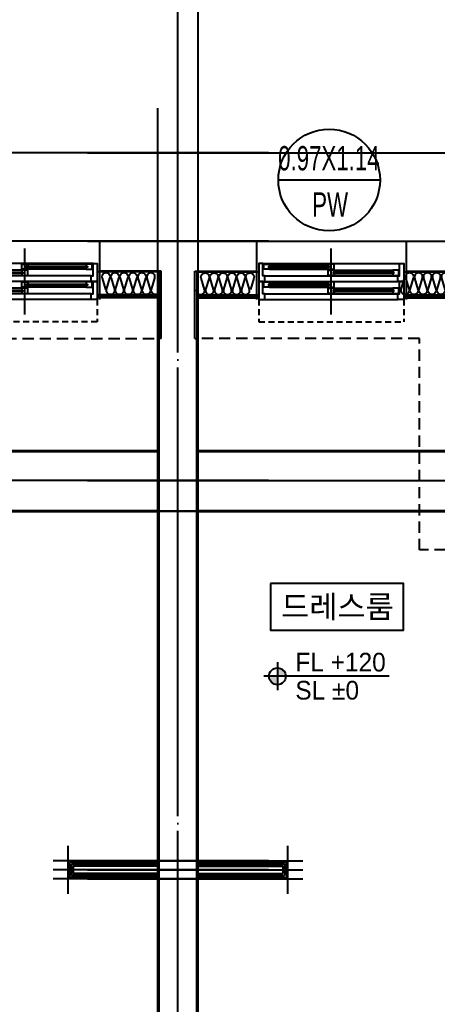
# Model space of a CAD drawing. Header units: millimetres. Extents: x -24416 to 92204, y -190080 to 23760.
# Drawn here: x 54175 to 56968, y -147672 to -141087 of the extents above; entities that cross this region are included whole.
import ezdxf
from ezdxf.enums import TextEntityAlignment as Align
from ezdxf.xclip import XClip

# ---------------------------------------------------------------- set-up
doc = ezdxf.new("R2010")
doc.units = ezdxf.units.MM
doc.header["$LTSCALE"] = 50
doc.header["$XCLIPFRAME"] = 0
for name, pattern in [('AUDIT_D_220706163347-0', [0]), ('CEN', [62, 60, -1, 0, -1]), ('H', [1.3, 0.8, -0.5]), ('HID', [2.3, 1.5, -0.8]), ('HIDDEN', [9.525, 6.35, -3.175])]:
    doc.linetypes.add(name, pattern=pattern)
for name, color, linetype in [('A-레벨', 7, 'AUDIT_D_220706163347-0'), ('A-창호부호', 4, 'Continuous'), ('CEN_CON', 1, 'CEN'), ('CEN_WALL', 12, 'CEN'), ('CONC', 2, 'Continuous'), ('dan1', 7, 'HID'), ('ELE3_CON', 7, 'Continuous'), ('INS', 8, 'Continuous'), ('WAL_DRY', 7, 'Continuous'), ('WIN', 4, 'Continuous'), ('실명', 3, 'AUDIT_D_220706163347-0'), ('실명박스', 7, 'AUDIT_D_220706163347-0'), ('커튼박스', 6, 'Continuous'), ('확장', 8, 'HIDDEN')]:
    doc.layers.add(name, color=color, linetype=linetype)
for name, color, linetype, plot in [('AA-XXXX-MC', 153, 'AUDIT_D_220706163347-0', False), ('Defpoint', 135, 'Continuous', False), ('MC', 135, 'Continuous', False)]:
    doc.layers.add(name, color=color, linetype=linetype, plot=plot)
doc.styles.add('HAUD01', font='Dotum.ttf')

# ---------------------------------------------------------------- blocks, each defined once
blk = doc.blocks.new('WIN_이중창_1000')
at = {"layer": 'Defpoint'}
for p, q in [((-15, 240), (-15, 0)), ((985, 240), (985, 0))]:
    blk.add_line(p, q, dxfattribs=at)
at = {"layer": 'WIN'}
blk.add_line((485, -100), (485, 340), dxfattribs=at)
at = {"layer": 'WIN', "color": 8}
for p, q in [((942, 240), (28, 240)), ((897, 237), (505, 237)), ((897, 202), (505, 202)), ((930, 158), (40, 158)), ((465, 196), (73, 196)), ((465, 161), (73, 161)), ((930, 120), (40, 120)), ((465, 76), (73, 76)), ((897, 117), (505, 117)), ((897, 82), (505, 82)), ((930, 38), (40, 38)), ((930, 0), (40, 0)), ((465, 41), (73, 41))]:
    blk.add_line(p, q, dxfattribs=at)
at = {"layer": 'WIN'}
for points in [[(40, 158), (28, 158), (28, 240), (0, 240), (0, 120), (40, 120), (40, 158)], [(505, 216.5), (505, 202), (465, 202), (465, 237), (505, 237), (505, 222.5)], [(904, 222.5), (904, 216.5), (498, 216.5), (498, 222.5), (904, 222.5)], [(897, 216.5), (897, 202), (937, 202), (937, 237), (897, 237), (897, 222.5)], [(930, 158), (942, 158), (942, 240), (970, 240), (970, 120), (930, 120), (930, 158)], [(73, 175.5), (73, 161), (33, 161), (33, 196), (73, 196), (73, 181.5)], [(472, 181.5), (472, 175.5), (66, 175.5), (66, 181.5), (472, 181.5)], [(465, 175.5), (465, 161), (505, 161), (505, 196), (465, 196), (465, 181.5)], [(40, 38), (28, 38), (28, 120), (0, 120), (0, 0), (40, 0), (40, 38)], [(73, 55.5), (73, 41), (33, 41), (33, 76), (73, 76), (73, 61.5)], [(505, 96.5), (505, 82), (465, 82), (465, 117), (505, 117), (505, 102.5)], [(465, 55.5), (465, 41), (505, 41), (505, 76), (465, 76), (465, 61.5)], [(904, 102.5), (904, 96.5), (498, 96.5), (498, 102.5), (904, 102.5)], [(897, 96.5), (897, 82), (937, 82), (937, 117), (897, 117), (897, 102.5)], [(930, 38), (942, 38), (942, 120), (970, 120), (970, 0), (930, 0), (930, 38)], [(472, 61.5), (472, 55.5), (66, 55.5), (66, 61.5), (472, 61.5)]]:
    blk.add_lwpolyline(points, dxfattribs=at)
blk = doc.blocks.new('insul1')
blk.add_lwpolyline([(0, 0.25, 1.344031), (0.35, 0.25), (0.2, 0.75, -1.344031), (0.55, 0.75), (0.4, 0.25)], format="xyb")
blk = doc.blocks.new('U-131A(확장)2', base_point=(284085.3, -82263.2))
at = {"layer": 'CEN_CON'}
for p, q in [((284390.3, -82563.2), (284390.3, -71628.2)), ((283785.3, -71928.2), (293675.3, -71928.2)), ((283785.3, -72518.2), (287124.7, -72518.2))]:
    blk.add_line(p, q, dxfattribs=at)
at = {"layer": 'CEN_WALL'}
for p, q in [((283785.3, -74118.2), (286555.3, -74118.2)), ((283785.3, -76723.2), (285225.3, -76723.2))]:
    blk.add_line(p, q, dxfattribs=at)
at = {"layer": 'CONC'}
for p, q in [((284085.3, -72518.2), (284915.3, -72518.2)), ((284915.3, -72518.2), (284915.3, -72718.2)), ((285915.3, -72518.2), (286365.3, -72518.2)), ((285915.3, -72518.2), (285915.3, -72718.2)), ((284502.3, -72718.2), (284915.3, -72718.2)), ((284502.3, -73168.2), (284502.3, -72718.2)), ((285915.3, -72718.2), (286565.3, -72718.2)), ((284502.3, -73168.2), (284515.3, -73168.2)), ((284515.3, -80123.2), (284515.3, -73168.2))]:
    blk.add_line(p, q, dxfattribs=at)
at = {"layer": 'dan1'}
for p, q in [((286005.3, -73168.2), (284515.3, -73168.2)), ((286005.3, -74583.2), (286005.3, -73168.2)), ((288135.3, -74583.2), (286005.3, -74583.2))]:
    blk.add_line(p, q, dxfattribs=at)
at = {"layer": 'ELE3_CON'}
blk.add_line((284915.3, -72518.2), (285915.3, -72518.2), dxfattribs=at)
at = {"layer": 'INS'}
for p, q in [((284515.3, -72718.2), (284515.3, -73168.2)), ((284515.3, -72723.2), (284930.3, -72723.2)), ((285900.3, -72723.2), (286445.3, -72723.2)), ((284515.3, -72878.2), (284930.3, -72878.2)), ((285900.3, -72878.2), (286335.3, -72878.2))]:
    blk.add_line(p, q, dxfattribs=at)
at = {"layer": 'MC'}
for p, q in [((284525.3, -82563.2), (284525.3, -71628.2)), ((283785.3, -74323.2), (286555.3, -74323.2)), ((285125.3, -76883.2), (285125.3, -76563.2)), ((283785.3, -76663.2), (285225.3, -76663.2)), ((283785.3, -76783.2), (285225.3, -76783.2))]:
    blk.add_line(p, q, dxfattribs=at)
at = {"layer": 'WAL_DRY'}
for p, q in [((284515.3, -72888.2), (284930.3, -72888.2)), ((284515.3, -72898.2), (284930.3, -72898.2)), ((285900.3, -72888.2), (286325.3, -72888.2)), ((285900.3, -72898.2), (286315.3, -72898.2)), ((284515.3, -76673.2), (285115.3, -76673.2)), ((284515.3, -76685.7), (285102.8, -76685.7)), ((284515.3, -76698.2), (285090.3, -76698.2)), ((285090.3, -76698.2), (285090.3, -76748.2)), ((285102.8, -76685.7), (285102.8, -76760.7)), ((285115.3, -76673.2), (285115.3, -76773.2)), ((284515.3, -76748.2), (285090.3, -76748.2)), ((284515.3, -76760.7), (285102.8, -76760.7)), ((284515.3, -76773.2), (285115.3, -76773.2))]:
    blk.add_line(p, q, dxfattribs=at)
at = {"layer": '커튼박스', "linetype": 'H'}
for p, q in [((284930.3, -72908.2), (284930.3, -73058.2)), ((285900.3, -72908.2), (285900.3, -73058.2)), ((284930.3, -73058.2), (285900.3, -73058.2))]:
    blk.add_line(p, q, dxfattribs=at)
at = {"layer": '확장', "ltscale": 0.5, "const_width": 20, "flags": 128}
for points in [[(284515.3, -73923.2), (286315.3, -73923.2)], [(284515.3, -74323.2), (286315.3, -74323.2)]]:
    blk.add_lwpolyline(points, dxfattribs=at)
at = {"layer": 'INS', "xscale": 150, "yscale": 150, "zscale": 150, "row_count": 1, "column_count": 6, "row_spacing": 0, "column_spacing": 60}
blk.add_blockref('insul1', (284515.3, -72878.2), dxfattribs=at)
at = {"layer": 'INS', "xscale": 150, "yscale": 150, "zscale": 150, "rotation": 180, "row_count": 1, "column_count": 9, "row_spacing": 0, "column_spacing": 60}
blk.add_blockref('insul1', (286445.3, -72728.2), dxfattribs=at)
at = {"layer": 'WIN', "xscale": -1}
blk.add_blockref('WIN_이중창_1000', (285900.3, -72908.2), dxfattribs=at)
blk = doc.blocks.new('A$C4D377245')
at = {"layer": 'A-창호부호'}
blk.add_line((675.4, 345), (14.6, 345), dxfattribs=at)
blk.add_circle((345, 345), 330.4, dxfattribs=at)
blk = doc.blocks.new('A$Cb33ca4a3')
at = {"layer": 'A-레벨'}
h = blk.add_hatch(color=256, dxfattribs=at)
h.paths.add_polyline_path([(55898.5, -169294.6), (55898.5, -169238.4), (55842.3, -169238.4, 0.414214)])
h.paths.add_polyline_path([(55898.5, -169182.1), (55898.5, -169238.4), (55954.8, -169238.4, 0.414214)])
for p, q in [((55898.5, -169144.6), (55898.5, -169332.1)), ((56645.6, -169238.4), (55808.5, -169238.4))]:
    blk.add_line(p, q, dxfattribs=at)
blk.add_circle((55898.5, -169238.4), 56.2, dxfattribs=at)
at = {"layer": 'A-레벨', "color": 4, "style": 'HAUD01'}
for s, p in [('FL +120', (56018.6, -169206.4)), ('SL %%P0', (56018.6, -169394.1))]:
    blk.add_text(s, height=125, dxfattribs=at).set_placement(p)

msp = doc.modelspace()

# ---------------------------------------------------------------- linework, layer by layer
at = {"layer": 'AA-XXXX-MC'}
msp.add_line((55368.8, -141678.2), (55368.8, -138888.2), dxfattribs=at)
at = {"layer": 'CEN_CON'}
msp.add_line((55233.8, -141678.2), (55233.8, -138888.2), dxfattribs=at)
at = {"layer": '실명박스'}
msp.add_lwpolyline([(55852.2, -144856.9), (55852.2, -145169.4), (56741.2, -145169.4), (56741.2, -144856.9)], close=True, dxfattribs=at)

# ---------------------------------------------------------------- block references
ref = msp.add_blockref('U-131A(확장)2', (55538.8, -152313.2), dxfattribs=dict(xscale=-1))
XClip(ref).set_block_clipping_path([(254525.3468844854, -82563.1562753955), (286041.4119379289, -68838.1562753955)])
ref = msp.add_blockref('U-131A(확장)2', (54928.8, -152313.2))
XClip(ref).set_block_clipping_path([(282739.2818310418, -82563.1562753955), (314255.3468844853, -68838.1562753955)])
at = {"layer": 'A-창호부호'}
msp.add_blockref('A$Cb33ca4a3', (0, 23760), dxfattribs=at)
at = {"layer": 'A-창호부호', "xscale": 1.028985507291509, "yscale": 1.028985507291509, "zscale": 1.028985507291509}
msp.add_blockref('A$C4D377245', (55889.8, -142514.4), dxfattribs=at)

# ---------------------------------------------------------------- texts
at = {"layer": 'A-창호부호', "color": 6, "style": 'HAUD01', "width": 0.7}
for s, p in [('0.97X1.14', (56242.7, -142013.4)), ('PW', (56251.3, -142323))]:
    msp.add_text(s, height=162.5, dxfattribs=at).set_placement(p, align=Align.MIDDLE)
at = {"layer": '실명', "style": 'HAUD01'}
msp.add_text('드레스룸', height=150, dxfattribs=at).set_placement((56300.1, -145010.9), align=Align.MIDDLE)

doc.saveas('drawing.dxf')
